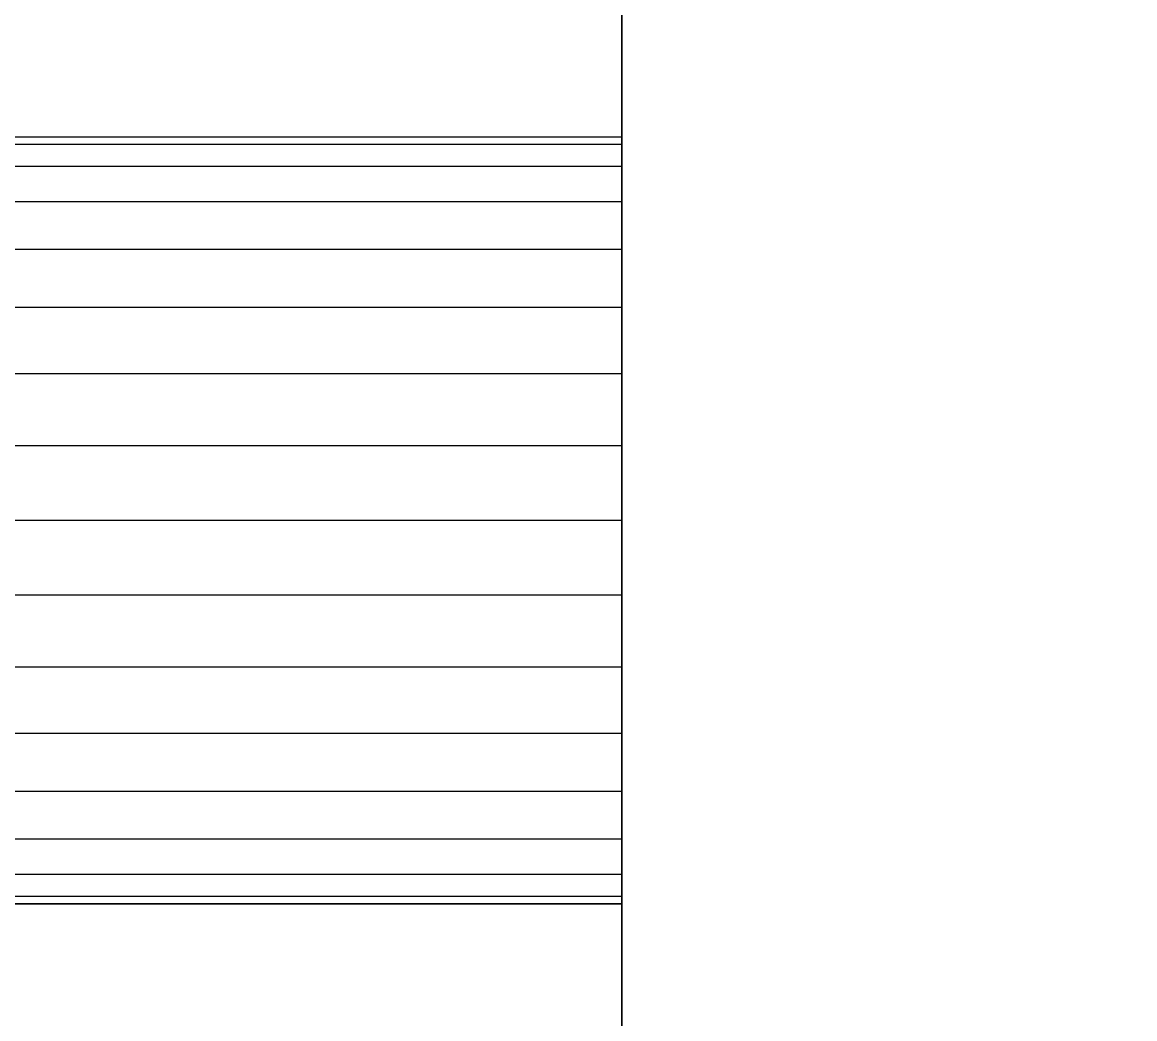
# Model space of a CAD drawing. Header units: millimetres. Extents: x -22443 to 8019, y 3751 to 17584.
# Drawn here: x -19267.6 to -19210.1, y 13116.1 to 13167.6 of the extents above; entities that cross this region are included whole.
import ezdxf

# ---------------------------------------------------------------- set-up
doc = ezdxf.new("R2010")
doc.units = ezdxf.units.MM
for name, color, linetype, lineweight in [('A-ANNO-DIMS', 211, 'Continuous', 9), ('A-ANNO-DIMS-50', 211, 'Continuous', 9), ('A-GENM', 13, 'Continuous', 18)]:
    doc.layers.add(name, color=color, linetype=linetype, lineweight=lineweight)
doc.styles.add('Arial', font='arial.ttf', dxfattribs={"height": 125})
doc.dimstyles.new('Diagonal_-_2_5mm_Arial', dxfattribs={"dimscale": 304.8, "dimtxt": 127.532425, "dimasz": 0.492126, "dimexe": 0.393701, "dimexo": 0.246063, "dimgap": 0.287073, "dimtad": 1, "dimdec": 0, "dimzin": 0, "dimdsep": 46, "dimtxsty": 'Arial', "dimblk1": 'OBLIQUE', "dimblk2": 'OBLIQUE', "dimsah": 1, "dimcen": 0.09, "dimdle": 0.393701, "dimazin": 0, "dimtfac": 1, "dimtdec": 4, "dimtix": 1, "dimtmove": 0, "dimatfit": 3, "dimfxl": 1, "dimtvp": 1, "dimtolj": 1, "dimtzin": 0, "dimarcsym": 2})

# ---------------------------------------------------------------- blocks, each defined once
blk = doc.blocks.new('Nevera de autoservicio single - Nevera de autoservicio single-466915-Level 1')
at = {"layer": 'A-GENM'}
for p, q in [((454.753, 1307.979), (454.753, -1108.896)), ((454.753, -1108.896), (454.753, 1307.979)), ((454.753, -1108.896), (454.753, 1307.979)), ((454.753, -1108.896), (454.753, 1307.979)), ((454.753, 997.747), (255.92, 997.747)), ((454.753, 997.747), (255.92, 997.747)), ((454.753, 997.747), (255.92, 997.747)), ((454.753, 997.747), (255.92, 997.747)), ((454.753, 997.747), (255.92, 997.747)), ((454.753, 997.747), (255.92, 997.747)), ((454.753, 997.747), (255.92, 997.747)), ((454.753, 997.747), (255.92, 997.747)), ((454.753, 997.747), (255.92, 997.747)), ((454.753, 997.747), (255.92, 997.747)), ((454.753, 997.747), (255.92, 997.747)), ((454.753, 997.747), (255.92, 997.747)), ((454.753, 997.399), (454.753, 997.747)), ((454.753, 997.747), (454.753, 997.367)), ((454.753, 997.367), (454.753, 997.747)), ((454.753, 997.747), (454.753, 997.367)), ((454.753, 997.367), (454.753, 997.747)), ((454.753, 997.747), (454.753, 997.367)), ((454.753, 997.557), (454.753, 997.747)), ((454.753, 997.747), (454.753, 997.367)), ((454.753, 997.557), (454.753, 997.747)), ((454.753, 997.747), (454.753, 997.367)), ((454.753, 997.367), (454.753, 997.747)), ((454.753, 997.747), (454.753, 997.557)), ((454.753, 997.367), (454.753, 997.747)), ((454.753, 997.747), (454.753, 997.399)), ((454.753, 997.367), (454.753, 997.747)), ((454.753, 997.747), (454.753, 997.367)), ((454.753, 997.557), (454.753, 997.747)), ((454.753, 997.557), (454.753, 997.747)), ((454.753, 997.557), (454.753, 997.747)), ((454.753, 997.367), (454.753, 997.747)), ((454.753, 997.367), (454.753, 997.747)), ((454.753, 997.367), (454.753, 997.747)), ((454.753, 997.367), (454.753, 997.747)), ((454.753, 997.747), (454.753, 997.367)), ((454.753, 997.367), (255.92, 997.367)), ((454.753, 997.367), (255.92, 997.367)), ((454.753, 997.367), (255.92, 997.367)), ((454.753, 997.367), (255.92, 997.367)), ((454.753, 997.367), (255.92, 997.367)), ((454.753, 997.367), (255.92, 997.367)), ((454.753, 997.367), (255.92, 997.367)), ((454.753, 997.367), (255.92, 997.367)), ((454.753, 997.367), (255.92, 997.367)), ((454.753, 997.367), (255.92, 997.367)), ((454.753, 997.367), (255.92, 997.367)), ((454.753, 997.367), (255.92, 997.367)), ((454.753, 997.367), (255.92, 997.367)), ((454.753, 997.367), (255.92, 997.367)), ((454.753, 997.367), (255.92, 997.367)), ((454.753, 997.367), (255.92, 997.367)), ((454.753, 997.367), (255.92, 997.367)), ((454.753, 997.367), (255.92, 997.367)), ((454.753, 997.367), (255.92, 997.367)), ((454.753, 997.367), (255.92, 997.367)), ((454.753, 997.367), (255.92, 997.367)), ((454.753, 997.367), (255.92, 997.367)), ((454.753, 997.367), (255.92, 997.367)), ((454.753, 997.367), (255.92, 997.367)), ((454.753, 997.557), (454.753, 997.367)), ((454.753, 997.367), (454.753, 997.557)), ((454.753, 997.557), (454.753, 997.367)), ((454.753, 997.367), (454.753, 997.557)), ((454.753, 997.367), (454.753, 997.557)), ((454.753, 997.367), (454.753, 997.557)), ((454.753, 997.399), (454.753, 997.367)), ((454.753, 997.399), (454.753, 997.367)), ((454.753, 996.241), (454.753, 997.367)), ((454.753, 997.367), (454.753, 996.241)), ((454.753, 996.241), (454.753, 997.367)), ((454.753, 997.367), (454.753, 996.241)), ((454.753, 996.241), (454.753, 997.367)), ((454.753, 997.367), (454.753, 996.241)), ((454.753, 996.241), (454.753, 997.367)), ((454.753, 997.367), (454.753, 996.241)), ((454.753, 996.241), (454.753, 997.367)), ((454.753, 997.367), (454.753, 996.241)), ((454.753, 996.241), (454.753, 997.367)), ((454.753, 997.367), (454.753, 996.241)), ((454.753, 996.241), (454.753, 997.367)), ((454.753, 996.241), (454.753, 997.367)), ((454.753, 996.241), (454.753, 997.367)), ((454.753, 996.241), (454.753, 997.367)), ((454.753, 996.241), (454.753, 997.367)), ((454.753, 996.241), (454.753, 997.367)), ((454.753, 996.241), (454.753, 997.367)), ((454.753, 996.241), (454.753, 997.367)), ((454.753, 996.241), (454.753, 997.367)), ((454.753, 996.241), (454.753, 997.367)), ((454.753, 996.241), (454.753, 997.367)), ((454.753, 996.241), (454.753, 997.367)), ((454.753, 996.241), (255.92, 996.241)), ((454.753, 996.241), (255.92, 996.241)), ((454.753, 996.241), (255.92, 996.241)), ((454.753, 996.241), (255.92, 996.241)), ((454.753, 996.241), (255.92, 996.241)), ((454.753, 996.241), (255.92, 996.241)), ((454.753, 996.241), (255.92, 996.241)), ((454.753, 996.241), (255.92, 996.241)), ((454.753, 996.241), (255.92, 996.241)), ((454.753, 996.241), (255.92, 996.241)), ((454.753, 996.241), (255.92, 996.241)), ((454.753, 996.241), (255.92, 996.241)), ((454.753, 996.241), (255.92, 996.241)), ((454.753, 996.241), (255.92, 996.241)), ((454.753, 996.241), (255.92, 996.241)), ((454.753, 996.241), (255.92, 996.241)), ((454.753, 996.241), (255.92, 996.241)), ((454.753, 996.241), (255.92, 996.241)), ((454.753, 996.241), (255.92, 996.241)), ((454.753, 996.241), (255.92, 996.241)), ((454.753, 996.241), (255.92, 996.241)), ((454.753, 996.241), (255.92, 996.241)), ((454.753, 996.241), (255.92, 996.241)), ((454.753, 996.241), (255.92, 996.241)), ((454.753, 994.412), (454.753, 996.241)), ((454.753, 996.241), (454.753, 994.412)), ((454.753, 994.412), (454.753, 996.241)), ((454.753, 996.241), (454.753, 994.412)), ((454.753, 994.412), (454.753, 996.241)), ((454.753, 996.241), (454.753, 994.412)), ((454.753, 994.412), (454.753, 996.241)), ((454.753, 996.241), (454.753, 994.412)), ((454.753, 994.412), (454.753, 996.241)), ((454.753, 996.241), (454.753, 994.412)), ((454.753, 994.412), (454.753, 996.241)), ((454.753, 996.241), (454.753, 994.412)), ((454.753, 994.412), (454.753, 996.241)), ((454.753, 994.412), (454.753, 996.241)), ((454.753, 994.412), (454.753, 996.241)), ((454.753, 994.412), (454.753, 996.241)), ((454.753, 994.412), (454.753, 996.241)), ((454.753, 994.412), (454.753, 996.241)), ((454.753, 994.412), (454.753, 996.241)), ((454.753, 994.412), (454.753, 996.241)), ((454.753, 994.412), (454.753, 996.241)), ((454.753, 994.412), (454.753, 996.241)), ((454.753, 994.412), (454.753, 996.241)), ((454.753, 994.412), (454.753, 996.241)), ((454.753, 994.412), (255.92, 994.412)), ((454.753, 994.412), (255.92, 994.412)), ((454.753, 994.412), (255.92, 994.412)), ((454.753, 994.412), (255.92, 994.412)), ((454.753, 994.412), (255.92, 994.412)), ((454.753, 994.412), (255.92, 994.412)), ((454.753, 994.412), (255.92, 994.412)), ((454.753, 994.412), (255.92, 994.412)), ((454.753, 994.412), (255.92, 994.412)), ((454.753, 994.412), (255.92, 994.412)), ((454.753, 994.412), (255.92, 994.412)), ((454.753, 994.412), (255.92, 994.412)), ((454.753, 994.412), (255.92, 994.412)), ((454.753, 994.412), (255.92, 994.412)), ((454.753, 994.412), (255.92, 994.412)), ((454.753, 994.412), (255.92, 994.412)), ((454.753, 994.412), (255.92, 994.412)), ((454.753, 994.412), (255.92, 994.412)), ((454.753, 994.412), (255.92, 994.412)), ((454.753, 994.412), (255.92, 994.412)), ((454.753, 994.412), (255.92, 994.412)), ((454.753, 994.412), (255.92, 994.412)), ((454.753, 994.412), (255.92, 994.412)), ((454.753, 994.412), (255.92, 994.412)), ((454.753, 991.952), (454.753, 994.412)), ((454.753, 994.412), (454.753, 991.952)), ((454.753, 991.952), (454.753, 994.412)), ((454.753, 994.412), (454.753, 991.952)), ((454.753, 991.952), (454.753, 994.412)), ((454.753, 994.412), (454.753, 991.952)), ((454.753, 991.952), (454.753, 994.412)), ((454.753, 994.412), (454.753, 991.952)), ((454.753, 991.952), (454.753, 994.412)), ((454.753, 994.412), (454.753, 991.952)), ((454.753, 991.952), (454.753, 994.412)), ((454.753, 994.412), (454.753, 991.952)), ((454.753, 991.952), (454.753, 994.412)), ((454.753, 991.952), (454.753, 994.412)), ((454.753, 991.952), (454.753, 994.412)), ((454.753, 991.952), (454.753, 994.412)), ((454.753, 991.952), (454.753, 994.412)), ((454.753, 991.952), (454.753, 994.412)), ((454.753, 991.952), (454.753, 994.412)), ((454.753, 991.952), (454.753, 994.412)), ((454.753, 991.952), (454.753, 994.412)), ((454.753, 991.952), (454.753, 994.412)), ((454.753, 991.952), (454.753, 994.412)), ((454.753, 991.952), (454.753, 994.412)), ((454.753, 991.952), (255.92, 991.952)), ((454.753, 991.952), (255.92, 991.952)), ((454.753, 991.952), (255.92, 991.952)), ((454.753, 991.952), (255.92, 991.952)), ((454.753, 991.952), (255.92, 991.952)), ((454.753, 991.952), (255.92, 991.952)), ((454.753, 991.952), (255.92, 991.952)), ((454.753, 991.952), (255.92, 991.952)), ((454.753, 991.952), (255.92, 991.952)), ((454.753, 991.952), (255.92, 991.952)), ((454.753, 991.952), (255.92, 991.952)), ((454.753, 991.952), (255.92, 991.952)), ((454.753, 991.952), (255.92, 991.952)), ((454.753, 991.952), (255.92, 991.952)), ((454.753, 991.952), (255.92, 991.952)), ((454.753, 991.952), (255.92, 991.952)), ((454.753, 991.952), (255.92, 991.952)), ((454.753, 991.952), (255.92, 991.952)), ((454.753, 991.952), (255.92, 991.952)), ((454.753, 991.952), (255.92, 991.952)), ((454.753, 991.952), (255.92, 991.952)), ((454.753, 991.952), (255.92, 991.952)), ((454.753, 991.952), (255.92, 991.952)), ((454.753, 991.952), (255.92, 991.952)), ((454.753, 988.953), (454.753, 991.952)), ((454.753, 991.952), (454.753, 988.953)), ((454.753, 988.953), (454.753, 991.952)), ((454.753, 991.952), (454.753, 988.953)), ((454.753, 988.953), (454.753, 991.952)), ((454.753, 991.952), (454.753, 988.953)), ((454.753, 988.953), (454.753, 991.952)), ((454.753, 991.952), (454.753, 988.953)), ((454.753, 988.953), (454.753, 991.952)), ((454.753, 991.952), (454.753, 988.953)), ((454.753, 988.953), (454.753, 991.952)), ((454.753, 991.952), (454.753, 988.953)), ((454.753, 988.953), (454.753, 991.952)), ((454.753, 988.953), (454.753, 991.952)), ((454.753, 988.953), (454.753, 991.952)), ((454.753, 988.953), (454.753, 991.952)), ((454.753, 988.953), (454.753, 991.952)), ((454.753, 988.953), (454.753, 991.952)), ((454.753, 988.953), (454.753, 991.952)), ((454.753, 988.953), (454.753, 991.952)), ((454.753, 988.953), (454.753, 991.952)), ((454.753, 988.953), (454.753, 991.952)), ((454.753, 988.953), (454.753, 991.952)), ((454.753, 988.953), (454.753, 991.952)), ((454.753, 988.953), (255.92, 988.953)), ((454.753, 988.953), (255.92, 988.953)), ((454.753, 988.953), (255.92, 988.953)), ((454.753, 988.953), (255.92, 988.953)), ((454.753, 988.953), (255.92, 988.953)), ((454.753, 988.953), (255.92, 988.953)), ((454.753, 988.953), (255.92, 988.953)), ((454.753, 988.953), (255.92, 988.953)), ((454.753, 988.953), (255.92, 988.953)), ((454.753, 988.953), (255.92, 988.953)), ((454.753, 988.953), (255.92, 988.953)), ((454.753, 988.953), (255.92, 988.953)), ((454.753, 988.953), (255.92, 988.953)), ((454.753, 988.953), (255.92, 988.953)), ((454.753, 988.953), (255.92, 988.953)), ((454.753, 988.953), (255.92, 988.953)), ((454.753, 988.953), (255.92, 988.953)), ((454.753, 988.953), (255.92, 988.953)), ((454.753, 988.953), (255.92, 988.953)), ((454.753, 988.953), (255.92, 988.953)), ((454.753, 988.953), (255.92, 988.953)), ((454.753, 988.953), (255.92, 988.953)), ((454.753, 988.953), (255.92, 988.953)), ((454.753, 988.953), (255.92, 988.953)), ((454.753, 985.532), (454.753, 988.953)), ((454.753, 988.953), (454.753, 985.532)), ((454.753, 985.532), (454.753, 988.953)), ((454.753, 988.953), (454.753, 985.532)), ((454.753, 985.532), (454.753, 988.953)), ((454.753, 988.953), (454.753, 985.532)), ((454.753, 985.532), (454.753, 988.953)), ((454.753, 988.953), (454.753, 985.532)), ((454.753, 985.532), (454.753, 988.953)), ((454.753, 988.953), (454.753, 985.532)), ((454.753, 985.532), (454.753, 988.953)), ((454.753, 988.953), (454.753, 985.532)), ((454.753, 985.532), (454.753, 988.953)), ((454.753, 985.532), (454.753, 988.953)), ((454.753, 985.532), (454.753, 988.953)), ((454.753, 985.532), (454.753, 988.953)), ((454.753, 985.532), (454.753, 988.953)), ((454.753, 985.532), (454.753, 988.953)), ((454.753, 985.532), (454.753, 988.953)), ((454.753, 985.532), (454.753, 988.953)), ((454.753, 985.532), (454.753, 988.953)), ((454.753, 985.532), (454.753, 988.953)), ((454.753, 985.532), (454.753, 988.953)), ((454.753, 985.532), (454.753, 988.953)), ((454.753, 985.532), (255.92, 985.532)), ((454.753, 985.532), (255.92, 985.532)), ((454.753, 985.532), (255.92, 985.532)), ((454.753, 985.532), (255.92, 985.532)), ((454.753, 985.532), (255.92, 985.532)), ((454.753, 985.532), (255.92, 985.532)), ((454.753, 985.532), (255.92, 985.532)), ((454.753, 985.532), (255.92, 985.532)), ((454.753, 985.532), (255.92, 985.532)), ((454.753, 985.532), (255.92, 985.532)), ((454.753, 985.532), (255.92, 985.532)), ((454.753, 985.532), (255.92, 985.532)), ((454.753, 985.532), (255.92, 985.532)), ((454.753, 985.532), (255.92, 985.532)), ((454.753, 985.532), (255.92, 985.532)), ((454.753, 985.532), (255.92, 985.532)), ((454.753, 985.532), (255.92, 985.532)), ((454.753, 985.532), (255.92, 985.532)), ((454.753, 985.532), (255.92, 985.532)), ((454.753, 985.532), (255.92, 985.532)), ((454.753, 985.532), (255.92, 985.532)), ((454.753, 985.532), (255.92, 985.532)), ((454.753, 985.532), (255.92, 985.532)), ((454.753, 985.532), (255.92, 985.532)), ((454.753, 981.821), (454.753, 985.532)), ((454.753, 985.532), (454.753, 981.821)), ((454.753, 981.821), (454.753, 985.532)), ((454.753, 985.532), (454.753, 981.821)), ((454.753, 981.821), (454.753, 985.532)), ((454.753, 985.532), (454.753, 981.821)), ((454.753, 981.821), (454.753, 985.532)), ((454.753, 985.532), (454.753, 981.821)), ((454.753, 981.821), (454.753, 985.532)), ((454.753, 985.532), (454.753, 981.821)), ((454.753, 981.821), (454.753, 985.532)), ((454.753, 985.532), (454.753, 981.821)), ((454.753, 981.821), (454.753, 985.532)), ((454.753, 981.821), (454.753, 985.532)), ((454.753, 981.821), (454.753, 985.532)), ((454.753, 981.821), (454.753, 985.532)), ((454.753, 981.821), (454.753, 985.532)), ((454.753, 981.821), (454.753, 985.532)), ((454.753, 981.821), (454.753, 985.532)), ((454.753, 981.821), (454.753, 985.532)), ((454.753, 981.821), (454.753, 985.532)), ((454.753, 981.821), (454.753, 985.532)), ((454.753, 981.821), (454.753, 985.532)), ((454.753, 981.821), (454.753, 985.532)), ((454.753, 981.821), (255.92, 981.821)), ((454.753, 981.821), (255.92, 981.821)), ((454.753, 981.821), (255.92, 981.821)), ((454.753, 981.821), (255.92, 981.821)), ((454.753, 981.821), (255.92, 981.821)), ((454.753, 981.821), (255.92, 981.821)), ((454.753, 981.821), (255.92, 981.821)), ((454.753, 981.821), (255.92, 981.821)), ((454.753, 981.821), (255.92, 981.821)), ((454.753, 981.821), (255.92, 981.821)), ((454.753, 981.821), (255.92, 981.821)), ((454.753, 981.821), (255.92, 981.821)), ((454.753, 981.821), (255.92, 981.821)), ((454.753, 981.821), (255.92, 981.821)), ((454.753, 981.821), (255.92, 981.821)), ((454.753, 981.821), (255.92, 981.821)), ((454.753, 981.821), (255.92, 981.821)), ((454.753, 981.821), (255.92, 981.821)), ((454.753, 981.821), (255.92, 981.821)), ((454.753, 981.821), (255.92, 981.821)), ((454.753, 981.821), (255.92, 981.821)), ((454.753, 981.821), (255.92, 981.821)), ((454.753, 981.821), (255.92, 981.821)), ((454.753, 981.821), (255.92, 981.821)), ((454.753, 977.961), (454.753, 981.821)), ((454.753, 981.821), (454.753, 977.961)), ((454.753, 977.961), (454.753, 981.821)), ((454.753, 981.821), (454.753, 977.961)), ((454.753, 977.961), (454.753, 981.821)), ((454.753, 981.821), (454.753, 977.961)), ((454.753, 977.961), (454.753, 981.821)), ((454.753, 981.821), (454.753, 977.961)), ((454.753, 977.961), (454.753, 981.821)), ((454.753, 981.821), (454.753, 977.961)), ((454.753, 977.961), (454.753, 981.821)), ((454.753, 981.821), (454.753, 977.961)), ((454.753, 977.961), (454.753, 981.821)), ((454.753, 977.961), (454.753, 981.821)), ((454.753, 977.961), (454.753, 981.821)), ((454.753, 977.961), (454.753, 981.821)), ((454.753, 977.961), (454.753, 981.821)), ((454.753, 977.961), (454.753, 981.821)), ((454.753, 977.961), (454.753, 981.821)), ((454.753, 977.961), (454.753, 981.821)), ((454.753, 977.961), (454.753, 981.821)), ((454.753, 977.961), (454.753, 981.821)), ((454.753, 977.961), (454.753, 981.821)), ((454.753, 977.961), (454.753, 981.821)), ((454.753, 977.961), (255.92, 977.961)), ((454.753, 977.961), (255.92, 977.961)), ((454.753, 977.961), (255.92, 977.961)), ((454.753, 977.961), (255.92, 977.961)), ((454.753, 977.961), (255.92, 977.961)), ((454.753, 977.961), (255.92, 977.961)), ((454.753, 977.961), (255.92, 977.961)), ((454.753, 977.961), (255.92, 977.961)), ((454.753, 977.961), (255.92, 977.961)), ((454.753, 977.961), (255.92, 977.961)), ((454.753, 977.961), (255.92, 977.961)), ((454.753, 977.961), (255.92, 977.961)), ((454.753, 977.961), (255.92, 977.961)), ((454.753, 977.961), (255.92, 977.961)), ((454.753, 977.961), (255.92, 977.961)), ((454.753, 977.961), (255.92, 977.961)), ((454.753, 977.961), (255.92, 977.961)), ((454.753, 977.961), (255.92, 977.961)), ((454.753, 977.961), (255.92, 977.961)), ((454.753, 977.961), (255.92, 977.961)), ((454.753, 977.961), (255.92, 977.961)), ((454.753, 977.961), (255.92, 977.961)), ((454.753, 977.961), (255.92, 977.961)), ((454.753, 977.961), (255.92, 977.961)), ((454.753, 974.101), (454.753, 977.961)), ((454.753, 977.961), (454.753, 974.101)), ((454.753, 974.101), (454.753, 977.961)), ((454.753, 977.961), (454.753, 974.101)), ((454.753, 974.101), (454.753, 977.961)), ((454.753, 977.961), (454.753, 974.101)), ((454.753, 974.101), (454.753, 977.961)), ((454.753, 977.961), (454.753, 974.101)), ((454.753, 974.101), (454.753, 977.961)), ((454.753, 977.961), (454.753, 974.101)), ((454.753, 974.101), (454.753, 977.961)), ((454.753, 977.961), (454.753, 974.101)), ((454.753, -1028.381), (454.753, 977.961)), ((454.753, 977.961), (454.753, 926.516)), ((454.753, 977.961), (454.753, 974.101)), ((454.753, 977.961), (454.753, 974.101)), ((454.753, 977.961), (454.753, 974.101)), ((454.753, 977.961), (454.753, 974.101)), ((454.753, 977.961), (454.753, 974.101)), ((454.753, 977.961), (454.753, 974.101)), ((454.753, 977.961), (454.753, 974.101)), ((454.753, 977.961), (454.753, 974.101)), ((454.753, 977.961), (454.753, 974.101)), ((454.753, 977.961), (454.753, 974.101)), ((454.753, 977.961), (454.753, 974.101)), ((454.753, 977.961), (454.753, 974.101)), ((454.753, 974.101), (255.92, 974.101)), ((454.753, 974.101), (255.92, 974.101)), ((454.753, 974.101), (255.92, 974.101)), ((454.753, 974.101), (255.92, 974.101)), ((454.753, 974.101), (255.92, 974.101)), ((454.753, 974.101), (255.92, 974.101)), ((454.753, 974.101), (255.92, 974.101)), ((454.753, 974.101), (255.92, 974.101)), ((454.753, 974.101), (255.92, 974.101)), ((454.753, 974.101), (255.92, 974.101)), ((454.753, 974.101), (255.92, 974.101)), ((454.753, 974.101), (255.92, 974.101)), ((454.753, 974.101), (255.92, 974.101)), ((454.753, 974.101), (255.92, 974.101)), ((454.753, 974.101), (255.92, 974.101)), ((454.753, 974.101), (255.92, 974.101)), ((454.753, 974.101), (255.92, 974.101)), ((454.753, 974.101), (255.92, 974.101)), ((454.753, 974.101), (255.92, 974.101)), ((454.753, 974.101), (255.92, 974.101)), ((454.753, 974.101), (255.92, 974.101)), ((454.753, 974.101), (255.92, 974.101)), ((454.753, 974.101), (255.92, 974.101)), ((454.753, 974.101), (255.92, 974.101)), ((454.753, 970.389), (454.753, 974.101)), ((454.753, 974.101), (454.753, 970.389)), ((454.753, 970.389), (454.753, 974.101)), ((454.753, 974.101), (454.753, 970.389)), ((454.753, 970.389), (454.753, 974.101)), ((454.753, 974.101), (454.753, 970.389)), ((454.753, 970.389), (454.753, 974.101)), ((454.753, 974.101), (454.753, 970.389)), ((454.753, 970.389), (454.753, 974.101)), ((454.753, 974.101), (454.753, 970.389)), ((454.753, 970.389), (454.753, 974.101)), ((454.753, 974.101), (454.753, 970.389)), ((454.753, 974.101), (454.753, 970.389)), ((454.753, 974.101), (454.753, 970.389)), ((454.753, 974.101), (454.753, 970.389)), ((454.753, 974.101), (454.753, 970.389)), ((454.753, 974.101), (454.753, 970.389)), ((454.753, 974.101), (454.753, 970.389)), ((454.753, 974.101), (454.753, 970.389)), ((454.753, 974.101), (454.753, 970.389)), ((454.753, 974.101), (454.753, 970.389)), ((454.753, 974.101), (454.753, 970.389)), ((454.753, 974.101), (454.753, 970.389)), ((454.753, 974.101), (454.753, 970.389)), ((454.753, 970.389), (255.92, 970.389)), ((454.753, 970.389), (255.92, 970.389)), ((454.753, 970.389), (255.92, 970.389)), ((454.753, 970.389), (255.92, 970.389)), ((454.753, 970.389), (255.92, 970.389)), ((454.753, 970.389), (255.92, 970.389)), ((454.753, 970.389), (255.92, 970.389)), ((454.753, 970.389), (255.92, 970.389)), ((454.753, 970.389), (255.92, 970.389)), ((454.753, 970.389), (255.92, 970.389)), ((454.753, 970.389), (255.92, 970.389)), ((454.753, 970.389), (255.92, 970.389)), ((454.753, 970.389), (255.92, 970.389)), ((454.753, 970.389), (255.92, 970.389)), ((454.753, 970.389), (255.92, 970.389)), ((454.753, 970.389), (255.92, 970.389)), ((454.753, 970.389), (255.92, 970.389)), ((454.753, 970.389), (255.92, 970.389)), ((454.753, 970.389), (255.92, 970.389)), ((454.753, 970.389), (255.92, 970.389)), ((454.753, 970.389), (255.92, 970.389)), ((454.753, 970.389), (255.92, 970.389)), ((454.753, 970.389), (255.92, 970.389)), ((454.753, 970.389), (255.92, 970.389)), ((454.753, 966.968), (454.753, 970.389)), ((454.753, 970.389), (454.753, 966.968)), ((454.753, 966.968), (454.753, 970.389)), ((454.753, 970.389), (454.753, 966.968)), ((454.753, 966.968), (454.753, 970.389)), ((454.753, 970.389), (454.753, 966.968)), ((454.753, 966.968), (454.753, 970.389)), ((454.753, 970.389), (454.753, 966.968)), ((454.753, 966.968), (454.753, 970.389)), ((454.753, 970.389), (454.753, 966.968)), ((454.753, 966.968), (454.753, 970.389)), ((454.753, 970.389), (454.753, 966.968)), ((454.753, 970.389), (454.753, 966.968)), ((454.753, 970.389), (454.753, 966.968)), ((454.753, 970.389), (454.753, 966.968)), ((454.753, 970.389), (454.753, 966.968)), ((454.753, 970.389), (454.753, 966.968)), ((454.753, 970.389), (454.753, 966.968)), ((454.753, 970.389), (454.753, 966.968)), ((454.753, 970.389), (454.753, 966.968)), ((454.753, 970.389), (454.753, 966.968)), ((454.753, 970.389), (454.753, 966.968)), ((454.753, 970.389), (454.753, 966.968)), ((454.753, 970.389), (454.753, 966.968)), ((454.753, 966.968), (255.92, 966.968)), ((454.753, 966.968), (255.92, 966.968)), ((454.753, 966.968), (255.92, 966.968)), ((454.753, 966.968), (255.92, 966.968)), ((454.753, 966.968), (255.92, 966.968)), ((454.753, 966.968), (255.92, 966.968)), ((454.753, 966.968), (255.92, 966.968)), ((454.753, 966.968), (255.92, 966.968)), ((454.753, 966.968), (255.92, 966.968)), ((454.753, 966.968), (255.92, 966.968)), ((454.753, 966.968), (255.92, 966.968)), ((454.753, 966.968), (255.92, 966.968)), ((454.753, 966.968), (255.92, 966.968)), ((454.753, 966.968), (255.92, 966.968)), ((454.753, 966.968), (255.92, 966.968)), ((454.753, 966.968), (255.92, 966.968)), ((454.753, 966.968), (255.92, 966.968)), ((454.753, 966.968), (255.92, 966.968)), ((454.753, 966.968), (255.92, 966.968)), ((454.753, 966.968), (255.92, 966.968)), ((454.753, 966.968), (255.92, 966.968)), ((454.753, 966.968), (255.92, 966.968)), ((454.753, 966.968), (255.92, 966.968)), ((454.753, 966.968), (255.92, 966.968)), ((454.753, 963.97), (454.753, 966.968)), ((454.753, 966.968), (454.753, 963.97)), ((454.753, 963.97), (454.753, 966.968)), ((454.753, 966.968), (454.753, 963.97)), ((454.753, 963.97), (454.753, 966.968)), ((454.753, 966.968), (454.753, 963.97)), ((454.753, 963.97), (454.753, 966.968)), ((454.753, 966.968), (454.753, 963.97)), ((454.753, 963.97), (454.753, 966.968)), ((454.753, 966.968), (454.753, 963.97)), ((454.753, 963.97), (454.753, 966.968)), ((454.753, 966.968), (454.753, 963.97)), ((454.753, 966.968), (454.753, 963.97)), ((454.753, 966.968), (454.753, 963.97)), ((454.753, 966.968), (454.753, 963.97)), ((454.753, 966.968), (454.753, 963.97)), ((454.753, 966.968), (454.753, 963.97)), ((454.753, 966.968), (454.753, 963.97)), ((454.753, 966.968), (454.753, 963.97)), ((454.753, 966.968), (454.753, 963.97)), ((454.753, 966.968), (454.753, 963.97)), ((454.753, 966.968), (454.753, 963.97)), ((454.753, 966.968), (454.753, 963.97)), ((454.753, 966.968), (454.753, 963.97)), ((454.753, 963.97), (255.92, 963.97)), ((454.753, 963.97), (255.92, 963.97)), ((454.753, 963.97), (255.92, 963.97)), ((454.753, 963.97), (255.92, 963.97)), ((454.753, 963.97), (255.92, 963.97)), ((454.753, 963.97), (255.92, 963.97)), ((454.753, 963.97), (255.92, 963.97)), ((454.753, 963.97), (255.92, 963.97)), ((454.753, 963.97), (255.92, 963.97)), ((454.753, 963.97), (255.92, 963.97)), ((454.753, 963.97), (255.92, 963.97)), ((454.753, 963.97), (255.92, 963.97)), ((454.753, 963.97), (255.92, 963.97)), ((454.753, 963.97), (255.92, 963.97)), ((454.753, 963.97), (255.92, 963.97)), ((454.753, 963.97), (255.92, 963.97)), ((454.753, 963.97), (255.92, 963.97)), ((454.753, 963.97), (255.92, 963.97)), ((454.753, 963.97), (255.92, 963.97)), ((454.753, 963.97), (255.92, 963.97)), ((454.753, 963.97), (255.92, 963.97)), ((454.753, 963.97), (255.92, 963.97)), ((454.753, 963.97), (255.92, 963.97)), ((454.753, 963.97), (255.92, 963.97)), ((454.753, 961.509), (454.753, 963.97)), ((454.753, 963.97), (454.753, 961.509)), ((454.753, 961.509), (454.753, 963.97)), ((454.753, 963.97), (454.753, 961.509)), ((454.753, 961.509), (454.753, 963.97)), ((454.753, 963.97), (454.753, 961.509)), ((454.753, 961.509), (454.753, 963.97)), ((454.753, 963.97), (454.753, 961.509)), ((454.753, 961.509), (454.753, 963.97)), ((454.753, 963.97), (454.753, 961.509)), ((454.753, 961.509), (454.753, 963.97)), ((454.753, 963.97), (454.753, 961.509)), ((454.753, 963.97), (454.753, 961.509)), ((454.753, 963.97), (454.753, 961.509)), ((454.753, 963.97), (454.753, 961.509)), ((454.753, 963.97), (454.753, 961.509)), ((454.753, 963.97), (454.753, 961.509)), ((454.753, 963.97), (454.753, 961.509)), ((454.753, 963.97), (454.753, 961.509)), ((454.753, 963.97), (454.753, 961.509)), ((454.753, 963.97), (454.753, 961.509)), ((454.753, 963.97), (454.753, 961.509)), ((454.753, 963.97), (454.753, 961.509)), ((454.753, 963.97), (454.753, 961.509)), ((454.753, 961.509), (255.92, 961.509)), ((454.753, 961.509), (255.92, 961.509)), ((454.753, 961.509), (255.92, 961.509)), ((454.753, 961.509), (255.92, 961.509)), ((454.753, 961.509), (255.92, 961.509)), ((454.753, 961.509), (255.92, 961.509)), ((454.753, 961.509), (255.92, 961.509)), ((454.753, 961.509), (255.92, 961.509)), ((454.753, 961.509), (255.92, 961.509)), ((454.753, 961.509), (255.92, 961.509)), ((454.753, 961.509), (255.92, 961.509)), ((454.753, 961.509), (255.92, 961.509)), ((454.753, 961.509), (255.92, 961.509)), ((454.753, 961.509), (255.92, 961.509)), ((454.753, 961.509), (255.92, 961.509)), ((454.753, 961.509), (255.92, 961.509)), ((454.753, 961.509), (255.92, 961.509)), ((454.753, 961.509), (255.92, 961.509)), ((454.753, 961.509), (255.92, 961.509)), ((454.753, 961.509), (255.92, 961.509)), ((454.753, 961.509), (255.92, 961.509)), ((454.753, 961.509), (255.92, 961.509)), ((454.753, 961.509), (255.92, 961.509)), ((454.753, 961.509), (255.92, 961.509)), ((454.753, 959.68), (454.753, 961.509)), ((454.753, 961.509), (454.753, 959.68)), ((454.753, 959.68), (454.753, 961.509)), ((454.753, 961.509), (454.753, 959.68)), ((454.753, 959.68), (454.753, 961.509)), ((454.753, 961.509), (454.753, 959.68)), ((454.753, 959.68), (454.753, 961.509)), ((454.753, 961.509), (454.753, 959.68)), ((454.753, 959.68), (454.753, 961.509)), ((454.753, 961.509), (454.753, 959.68)), ((454.753, 959.68), (454.753, 961.509)), ((454.753, 961.509), (454.753, 959.68)), ((454.753, 961.509), (454.753, 959.68)), ((454.753, 961.509), (454.753, 959.68)), ((454.753, 961.509), (454.753, 959.68)), ((454.753, 961.509), (454.753, 959.68)), ((454.753, 961.509), (454.753, 959.68)), ((454.753, 961.509), (454.753, 959.68)), ((454.753, 961.509), (454.753, 959.68)), ((454.753, 961.509), (454.753, 959.68)), ((454.753, 961.509), (454.753, 959.68)), ((454.753, 961.509), (454.753, 959.68)), ((454.753, 961.509), (454.753, 959.68)), ((454.753, 961.509), (454.753, 959.68)), ((454.753, 959.68), (255.92, 959.68)), ((454.753, 959.68), (255.92, 959.68)), ((454.753, 959.68), (255.92, 959.68)), ((454.753, 959.68), (255.92, 959.68)), ((454.753, 959.68), (255.92, 959.68)), ((454.753, 959.68), (255.92, 959.68)), ((454.753, 959.68), (255.92, 959.68)), ((454.753, 959.68), (255.92, 959.68)), ((454.753, 959.68), (255.92, 959.68)), ((454.753, 959.68), (255.92, 959.68)), ((454.753, 959.68), (255.92, 959.68)), ((454.753, 959.68), (255.92, 959.68)), ((454.753, 959.68), (255.92, 959.68)), ((454.753, 959.68), (255.92, 959.68)), ((454.753, 959.68), (255.92, 959.68)), ((454.753, 959.68), (255.92, 959.68)), ((454.753, 959.68), (255.92, 959.68)), ((454.753, 959.68), (255.92, 959.68)), ((454.753, 959.68), (255.92, 959.68)), ((454.753, 959.68), (255.92, 959.68)), ((454.753, 959.68), (255.92, 959.68)), ((454.753, 959.68), (255.92, 959.68)), ((454.753, 959.68), (255.92, 959.68)), ((454.753, 959.68), (255.92, 959.68)), ((454.753, 958.555), (454.753, 959.68)), ((454.753, 959.68), (454.753, 958.555)), ((454.753, 958.555), (454.753, 959.68)), ((454.753, 959.68), (454.753, 958.555)), ((454.753, 958.555), (454.753, 959.68)), ((454.753, 959.68), (454.753, 958.555)), ((454.753, 958.555), (454.753, 959.68)), ((454.753, 959.68), (454.753, 958.555)), ((454.753, 958.555), (454.753, 959.68)), ((454.753, 959.68), (454.753, 958.555)), ((454.753, 958.555), (454.753, 959.68)), ((454.753, 959.68), (454.753, 958.555)), ((454.753, 959.68), (454.753, 958.555)), ((454.753, 959.68), (454.753, 958.555)), ((454.753, 959.68), (454.753, 958.555)), ((454.753, 959.68), (454.753, 958.555)), ((454.753, 959.68), (454.753, 958.555)), ((454.753, 959.68), (454.753, 958.555)), ((454.753, 959.68), (454.753, 958.555)), ((454.753, 959.68), (454.753, 958.555)), ((454.753, 959.68), (454.753, 958.555)), ((454.753, 959.68), (454.753, 958.555)), ((454.753, 959.68), (454.753, 958.555)), ((454.753, 959.68), (454.753, 958.555)), ((454.753, 958.555), (255.92, 958.555)), ((454.753, 958.555), (255.92, 958.555)), ((454.753, 958.555), (255.92, 958.555)), ((454.753, 958.555), (255.92, 958.555)), ((454.753, 958.555), (255.92, 958.555)), ((454.753, 958.555), (255.92, 958.555)), ((454.753, 958.555), (255.92, 958.555)), ((454.753, 958.555), (255.92, 958.555)), ((454.753, 958.555), (255.92, 958.555)), ((454.753, 958.555), (255.92, 958.555)), ((454.753, 958.555), (255.92, 958.555)), ((454.753, 958.555), (255.92, 958.555)), ((454.753, 958.555), (255.92, 958.555)), ((454.753, 958.555), (255.92, 958.555)), ((454.753, 958.555), (255.92, 958.555)), ((454.753, 958.555), (255.92, 958.555)), ((454.753, 958.555), (255.92, 958.555)), ((454.753, 958.555), (255.92, 958.555)), ((454.753, 958.555), (255.92, 958.555)), ((454.753, 958.555), (255.92, 958.555)), ((454.753, 958.555), (255.92, 958.555)), ((454.753, 958.555), (255.92, 958.555)), ((454.753, 958.555), (255.92, 958.555)), ((454.753, 958.555), (255.92, 958.555)), ((255.92, 958.174), (454.753, 958.174)), ((454.753, 958.174), (255.92, 958.174)), ((454.753, 958.174), (255.92, 958.174)), ((454.753, 958.174), (255.92, 958.174)), ((454.753, 958.174), (255.92, 958.174)), ((454.753, 958.174), (255.92, 958.174)), ((454.753, 958.174), (255.92, 958.174)), ((454.753, 958.174), (255.92, 958.174)), ((454.753, 958.174), (255.92, 958.174)), ((454.753, 958.174), (255.92, 958.174)), ((454.753, 958.174), (255.92, 958.174)), ((454.753, 958.174), (255.92, 958.174)), ((454.753, 958.523), (454.753, 958.555)), ((454.753, 958.555), (454.753, 958.174)), ((454.753, 958.174), (454.753, 958.555)), ((454.753, 958.555), (454.753, 958.174)), ((454.753, 958.174), (454.753, 958.555)), ((454.753, 958.555), (454.753, 958.174)), ((454.753, 958.364), (454.753, 958.555)), ((454.753, 958.555), (454.753, 958.174)), ((454.753, 958.364), (454.753, 958.555)), ((454.753, 958.555), (454.753, 958.174)), ((454.753, 958.364), (454.753, 958.555)), ((454.753, 958.555), (454.753, 958.174)), ((454.753, 958.555), (454.753, 958.174)), ((454.753, 958.523), (454.753, 958.555)), ((454.753, 958.364), (454.753, 958.555)), ((454.753, 958.174), (454.753, 958.555)), ((454.753, 958.364), (454.753, 958.555)), ((454.753, 958.174), (454.753, 958.555)), ((454.753, 958.364), (454.753, 958.555)), ((454.753, 958.174), (454.753, 958.555)), ((454.753, 958.555), (454.753, 958.174)), ((454.753, 958.174), (454.753, 958.555)), ((454.753, 958.555), (454.753, 958.174)), ((454.753, 958.174), (454.753, 958.555)), ((454.753, 958.523), (454.753, 958.174)), ((454.753, 958.174), (454.753, 958.523)), ((454.753, 958.364), (454.753, 958.174)), ((454.753, 958.364), (454.753, 958.174)), ((454.753, 958.364), (454.753, 958.174)), ((454.753, 958.364), (454.753, 958.174)), ((454.753, 958.364), (454.753, 958.174)), ((454.753, 958.364), (454.753, 958.174))]:
    blk.add_line(p, q, dxfattribs=at)
blk = doc.blocks.new('DIMBLOCK4-Level 1')
at = {"layer": 'A-ANNO-DIMS-50'}
for p, q in [((-22191.521, 15666.468), (-22191.521, 7546.468)), ((-22191.521, 15546.468), (-22311.521, 15546.468)), ((-22191.521, 15546.468), (-11329.566, 15546.468)), ((-22191.521, 7666.468), (-22311.521, 7666.468)), ((-22191.521, 7666.468), (-20582.646, 7666.468))]:
    blk.add_line(p, q, dxfattribs=at)
at = {"layer": 'A-ANNO-DIMS-50', "lineweight": 35}
for p, q in [((-22191.521, 15546.468), (-22266.521, 15621.468)), ((-22191.521, 15546.468), (-22116.521, 15471.468)), ((-22191.521, 7666.468), (-22266.521, 7741.468)), ((-22191.521, 7666.468), (-22116.521, 7591.468))]:
    blk.add_line(p, q, dxfattribs=at)
at = {"layer": 'A-ANNO-DIMS-50', "color": 0, "insert": (-22441.3, 11414.188), "char_height": 125, "width": 461.47117, "attachment_point": 1, "rotation": 90, "line_spacing_factor": 0.941778, "style": 'Arial'}
blk.add_mtext('7880', dxfattribs=at)
blk = doc.blocks.new('_Oblique')
at = {"color": 0, "linetype": 'ByBlock', "lineweight": -2}
blk.add_line((-0.5, -0.5), (0.5, 0.5), dxfattribs=at)

msp = doc.modelspace()

# ---------------------------------------------------------------- block references
at = {"layer": 'A-GENM'}
msp.add_blockref('Nevera de autoservicio single - Nevera de autoservicio single-466915-Level 1', (-19691.369, 12163.874), dxfattribs=at)

# ---------------------------------------------------------------- dimensions: what is measured, and where the dimension line sits
at = {"layer": 'A-ANNO-DIMS'}
dim = msp.add_linear_dim(base=(-22191.521, 7666.468), p1=(-11254.566, 15546.468), p2=(-20507.646, 7666.468), angle=90, dimstyle='Diagonal_-_2_5mm_Arial', override={"dimpost": '<>', "dimfxl": 12153.760552}, dxfattribs=at)
dim.commit()
dim.dimension.update_dxf_attribs({"geometry": 'DIMBLOCK4-Level 1', "text_midpoint": (-22342.843, 11606.468)})

doc.saveas('drawing.dxf')
